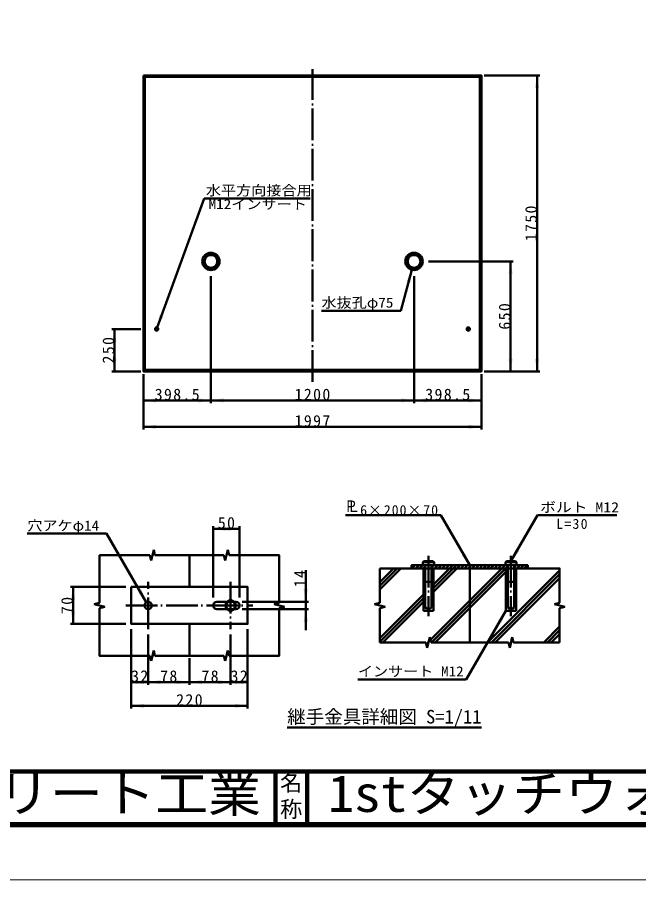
# Model space of a CAD drawing. Units: millimetres, scale not verified, with parts at other scales. Extents: x -2102 to 2102, y -1485 to 1485.
# Drawn here: x -1120 to 54, y -1485 to 147 of the extents above; entities that cross this region are included whole.
import ezdxf
from ezdxf.enums import TextEntityAlignment as Align

# ---------------------------------------------------------------- set-up
doc = ezdxf.new("R2010")
doc.units = ezdxf.units.MM
doc.header["$LTSCALE"] = 5
doc.linetypes.add('DASHED', pattern=[7.5, 6, -1.5])
doc.linetypes.add('LONG_DASHED_DOTTED', pattern=[15.25, 12, -1.5, 0.25, -1.5])
doc.layers.add('0-0_V-nasSTD', color=7, linetype='Continuous', lineweight=50)
doc.layers.add('0-1_0', color=7, linetype='Continuous', lineweight=100)
doc.styles.add('ＭＳ ゴシック', font='')
doc.styles.get('ＭＳ ゴシック').set_extended_font_data('MS Gothic')

msp = doc.modelspace()

# ---------------------------------------------------------------- linework, layer by layer
at = {"layer": '0-0_V-nasSTD'}
for p, q in [((-881.839, 36.866), (-878.959, 33.986)), ((-878.959, 33.986), (-878.959, -520.254)), ((-245.679, 33.986), (-878.959, 33.986)), ((-245.679, 33.986), (-242.799, 36.866)), ((-245.679, -520.254), (-245.679, 33.986)), ((-132.799, 36.866), (-237.799, 36.866)), ((-137.799, 36.866), (-137.799, -523.134)), ((-766.914, -195.957), (-855.839, -440.277)), ((-766.914, -195.957), (-566.914, -195.957)), ((-342.799, -315.134), (-182.799, -315.134)), ((-187.799, -315.134), (-187.799, -523.134)), ((-395.29, -408.327), (-374.584, -331.052)), ((-754.319, -343.134), (-754.319, -583.134)), ((-370.319, -343.134), (-370.319, -583.134)), ((-545.29, -408.327), (-395.29, -408.327)), ((-941.839, -443.134), (-886.839, -443.134)), ((-936.839, -443.134), (-936.839, -523.134)), ((-878.959, -520.254), (-881.839, -523.134)), ((-878.959, -520.254), (-245.679, -520.254)), ((-245.679, -520.254), (-242.799, -523.134)), ((-941.839, -523.134), (-886.839, -523.134)), ((-881.839, -528.134), (-881.839, -633.134)), ((-242.799, -528.134), (-242.799, -633.134)), ((-132.799, -523.134), (-237.799, -523.134)), ((-881.839, -578.134), (-754.319, -578.134)), ((-754.319, -578.134), (-370.319, -578.134)), ((-370.319, -578.134), (-242.799, -578.134)), ((-881.839, -628.134), (-242.799, -628.134)), ((-499.627, -795.453), (-319.627, -795.453)), ((-319.627, -795.453), (-265.008, -890.056)), ((-137.008, -795.453), (-187.008, -882.056)), ((-137.008, -795.453), (12.992, -795.453)), ((-1101.508, -830.09), (-951.508, -830.09)), ((-876.508, -959.993), (-951.508, -830.09)), ((-750.008, -816.056), (-750.008, -951.056)), ((-750.008, -821.056), (-700.008, -821.056)), ((-700.008, -816.056), (-700.008, -951.056)), ((-862.508, -861.056), (-867.508, -881.056)), ((-862.508, -861.056), (-860.008, -871.056)), ((-722.508, -861.056), (-727.508, -881.056)), ((-722.508, -861.056), (-720.008, -871.056)), ((-965.008, -871.056), (-870.008, -871.056)), ((-965.008, -961.056), (-965.008, -871.056)), ((-870.008, -871.056), (-867.508, -881.056)), ((-860.008, -871.056), (-730.008, -871.056)), ((-795.008, -871.056), (-795.008, -931.056)), ((-730.008, -871.056), (-727.508, -881.056)), ((-435.008, -896.056), (-435.008, -961.056)), ((-409.304, -896.056), (-435.008, -921.759)), ((-402.233, -896.056), (-435.008, -928.83)), ((-395.162, -896.056), (-435.008, -935.902)), ((-373.949, -896.056), (-367.949, -890.056)), ((-366.878, -896.056), (-360.878, -890.056)), ((-359.807, -896.056), (-353.807, -890.056)), ((-351.508, -882.056), (-353.508, -884.056)), ((-332.508, -884.056), (-353.508, -884.056)), ((-352.736, -896.056), (-349.008, -892.328)), ((-352.508, -976.056), (-352.508, -896.056)), ((-334.508, -882.056), (-351.508, -882.056)), ((-349.008, -920.056), (-349.008, -890.056)), ((-204.243, -896.056), (-339.255, -1031.067)), ((-197.172, -896.056), (-337.172, -1036.056)), ((-332.593, -890.056), (-337.008, -894.47)), ((-337.008, -890.056), (-337.008, -920.056)), ((-334.508, -882.056), (-332.508, -884.056)), ((-333.508, -976.056), (-333.508, -896.056)), ((-303.238, -896.056), (-333.508, -926.325)), ((-296.167, -896.056), (-333.508, -933.397)), ((-289.096, -896.056), (-333.508, -940.468)), ((-331.522, -896.056), (-325.522, -890.056)), ((-324.451, -896.056), (-318.451, -890.056)), ((-317.38, -896.056), (-311.38, -890.056)), ((-310.309, -896.056), (-304.309, -890.056)), ((-303.238, -896.056), (-297.238, -890.056)), ((-296.167, -896.056), (-290.167, -890.056)), ((-289.096, -896.056), (-283.096, -890.056)), ((-282.025, -896.056), (-276.025, -890.056)), ((-274.954, -896.056), (-268.954, -890.056)), ((-267.883, -896.056), (-265.008, -893.181)), ((-261.883, -890.056), (-265.008, -893.181)), ((-265.008, -896.056), (-265.008, -1036.056)), ((-260.812, -896.056), (-254.812, -890.056)), ((-253.741, -896.056), (-247.741, -890.056)), ((-246.67, -896.056), (-240.67, -890.056)), ((-239.598, -896.056), (-233.598, -890.056)), ((-232.527, -896.056), (-226.527, -890.056)), ((-225.456, -896.056), (-219.456, -890.056)), ((-218.385, -896.056), (-212.385, -890.056)), ((-211.314, -896.056), (-205.314, -890.056)), ((-204.243, -896.056), (-198.243, -890.056)), ((-195.508, -882.056), (-197.508, -884.056)), ((-176.508, -884.056), (-197.508, -884.056)), ((-197.172, -896.056), (-193.008, -891.891)), ((-196.508, -976.056), (-196.508, -896.056)), ((-178.508, -882.056), (-195.508, -882.056)), ((-193.008, -920.056), (-193.008, -890.056)), ((-177.03, -890.056), (-181.008, -894.034)), ((-181.008, -890.056), (-181.008, -920.056)), ((-178.508, -882.056), (-176.508, -884.056)), ((-177.508, -976.056), (-177.508, -896.056)), ((-175.959, -896.056), (-169.959, -890.056)), ((-168.888, -896.056), (-162.888, -890.056)), ((-161.817, -896.056), (-155.817, -890.056)), ((-155.008, -890.056), (-155.008, -896.056)), ((-575.008, -959.056), (-575.008, -899.056)), ((-330.101, -1036.056), (-196.508, -902.463)), ((-231.106, -1036.056), (-95.008, -899.957)), ((-224.035, -1036.056), (-95.008, -907.029)), ((-349.008, -970.056), (-349.008, -920.056)), ((-337.008, -970.056), (-337.008, -920.056)), ((-216.964, -1036.056), (-95.008, -914.1)), ((-193.008, -970.056), (-193.008, -920.056)), ((-181.008, -970.056), (-181.008, -920.056)), ((-1020.008, -931.056), (-915.008, -931.056)), ((-1015.008, -1001.056), (-1015.008, -931.056)), ((-373.238, -966.056), (-352.508, -945.325)), ((-975.008, -963.556), (-965.008, -961.056)), ((-743.008, -959.056), (-723.07, -959.056)), ((-710.946, -959.056), (-707.008, -959.056)), ((-570.008, -959.056), (-695.008, -959.056)), ((-635.008, -963.556), (-625.008, -961.056)), ((-575.008, -973.056), (-575.008, -959.056)), ((-445.008, -963.556), (-435.008, -961.056)), ((-366.167, -966.056), (-352.508, -952.397)), ((-359.096, -966.056), (-352.508, -959.468)), ((-105.008, -963.556), (-95.008, -961.056)), ((-975.008, -963.556), (-955.008, -968.556)), ((-965.008, -971.056), (-955.008, -968.556)), ((-723.07, -973.056), (-743.008, -973.056)), ((-707.008, -973.056), (-710.946, -973.056)), ((-570.008, -973.056), (-695.008, -973.056)), ((-635.008, -963.556), (-615.008, -968.556)), ((-625.008, -971.056), (-615.008, -968.556)), ((-575.008, -1013.056), (-575.008, -973.056)), ((-445.008, -963.556), (-425.008, -968.556)), ((-373.238, -966.056), (-435.008, -1027.825)), ((-366.167, -966.056), (-435.008, -1034.897)), ((-435.008, -971.056), (-425.008, -968.556)), ((-434.739, -970.988), (-435.008, -971.257)), ((-435.008, -971.056), (-435.008, -1036.056)), ((-359.096, -966.056), (-429.096, -1036.056)), ((-333.508, -976.056), (-352.508, -976.056)), ((-271.508, -1105.959), (-196.508, -976.056)), ((-177.508, -976.056), (-196.508, -976.056)), ((-105.008, -963.556), (-85.008, -968.556)), ((-95.008, -971.056), (-85.008, -968.556)), ((-95.008, -971.056), (-95.008, -1036.056)), ((-86.096, -968.828), (-85.661, -968.392)), ((-1020.008, -1001.056), (-915.008, -1001.056)), ((-905.008, -1011.056), (-905.008, -1161.056)), ((-795.008, -1001.056), (-795.008, -1061.056)), ((-685.008, -1011.056), (-685.008, -1161.056)), ((-125.04, -1036.056), (-95.008, -1006.023)), ((-873.008, -1021.056), (-873.008, -1116.056)), ((-717.008, -1021.056), (-717.008, -1116.056)), ((-340.508, -1026.056), (-345.508, -1046.056)), ((-340.508, -1026.056), (-338.008, -1036.056)), ((-184.508, -1026.056), (-189.508, -1046.056)), ((-117.969, -1036.056), (-95.008, -1013.095)), ((-110.898, -1036.056), (-95.008, -1020.166)), ((-435.008, -1036.056), (-348.008, -1036.056)), ((-348.008, -1036.056), (-345.508, -1046.056)), ((-347.255, -1039.067), (-342.596, -1034.409)), ((-338.008, -1036.056), (-192.008, -1036.056)), ((-192.008, -1036.056), (-189.508, -1046.056)), ((-862.508, -1051.056), (-867.508, -1071.056)), ((-862.508, -1051.056), (-860.008, -1061.056)), ((-722.508, -1051.056), (-727.508, -1071.056)), ((-722.508, -1051.056), (-720.008, -1061.056)), ((-870.008, -1061.056), (-867.508, -1071.056)), ((-730.008, -1061.056), (-860.008, -1061.056)), ((-795.008, -1066.056), (-795.008, -1116.056)), ((-730.008, -1061.056), (-727.508, -1071.056)), ((-271.508, -1105.959), (-476.508, -1105.959)), ((-905.008, -1111.056), (-873.008, -1111.056)), ((-873.008, -1111.056), (-795.008, -1111.056)), ((-795.008, -1111.056), (-717.008, -1111.056)), ((-685.008, -1111.056), (-717.008, -1111.056)), ((-905.008, -1156.056), (-685.008, -1156.056)), ((-610.007, -1197.083), (-242.507, -1197.083))]:
    msp.add_line(p, q, dxfattribs=at)
at = {"layer": '0-0_V-nasSTD', "linetype": 'LONG_DASHED_DOTTED'}
for p, q in [((-562.319, -543.134), (-562.319, 48.866)), ((-856.879, -447.934), (-856.879, -438.334)), ((-267.759, -447.934), (-267.759, -438.334)), ((-861.679, -443.134), (-852.079, -443.134)), ((-272.559, -443.134), (-262.959, -443.134)), ((-343.008, -872.056), (-343.008, -986.056)), ((-187.008, -872.056), (-187.008, -986.056)), ((-873.008, -1011.056), (-873.008, -921.056)), ((-717.008, -921.056), (-717.008, -1011.056)), ((-915.008, -966.056), (-675.008, -966.056))]:
    msp.add_line(p, q, dxfattribs=at)
at = {"layer": '0-0_V-nasSTD', "linetype": 'DASHED'}
for p, q in [((-723.07, -959.056), (-710.946, -959.056)), ((-710.946, -973.056), (-723.07, -973.056))]:
    msp.add_line(p, q, dxfattribs=at)
at = {"layer": '0-0_V-nasSTD', "lineweight": 100}
for p, q in [((-632.5, -1280), (-632.5, -1380)), ((-572.5, -1280), (-572.5, -1380)), ((-1997.5, -1380), (1997.5, -1380))]:
    msp.add_line(p, q, dxfattribs=at)
at = {"layer": '0-0_V-nasSTD', "lineweight": 18}
for points in [[(-2102.5, -1485), (-2102.5, 1485), (2102.5, 1485), (2102.5, -1485)], [(-2002.5, -1385), (-2002.5, 1385), (2002.5, 1385), (2002.5, -1385)]]:
    msp.add_lwpolyline(points, close=True, dxfattribs=at)
at = {"layer": '0-0_V-nasSTD'}
for points in [[(-881.839, 36.866), (-881.839, -523.134), (-242.799, -523.134), (-242.799, 36.866)], [(-905.008, -931.056), (-905.008, -1001.056), (-685.008, -1001.056), (-685.008, -931.056)]]:
    msp.add_lwpolyline(points, close=True, dxfattribs=at)
for points in [[(-720.008, -871.056), (-625.008, -871.056), (-625.008, -961.056)], [(-95.008, -961.056), (-95.008, -896.056), (-435.008, -896.056)], [(-155.008, -890.056), (-375.008, -890.056), (-375.008, -896.056)], [(-353.508, -884.056), (-353.508, -890.056), (-332.508, -890.056), (-332.508, -884.056)], [(-197.508, -884.056), (-197.508, -890.056), (-176.508, -890.056), (-176.508, -884.056)], [(-726.101, -960.806), (-717.008, -955.556), (-707.915, -960.806), (-707.915, -971.306)], [(-707.915, -971.306), (-717.008, -976.556), (-726.101, -971.306), (-726.101, -960.806)], [(-870.008, -1061.056), (-965.008, -1061.056), (-965.008, -971.056)], [(-625.008, -971.056), (-625.008, -1061.056), (-720.008, -1061.056)], [(-184.508, -1026.056), (-182.008, -1036.056), (-95.008, -1036.056)]]:
    msp.add_lwpolyline(points, dxfattribs=at)
for centre, radius in [((-754.319, -315.134), 16.48), ((-754.319, -315.134), 13.6), ((-754.319, -315.134), 12), ((-370.319, -315.134), 16.48), ((-370.319, -315.134), 13.6), ((-370.319, -315.134), 12), ((-856.879, -443.134), 3.04), ((-267.759, -443.134), 3.04), ((-856.879, -443.134), 1.92), ((-856.879, -443.134), 1.6), ((-267.759, -443.134), 1.92), ((-267.759, -443.134), 1.6), ((-873.008, -966.056), 7), ((-717.008, -966.056), 8.5)]:
    msp.add_circle(centre, radius, dxfattribs=at)
for centre, radius, start, end in [((-343.008, -910.618), 28.562, 68.4314, 111.5686), ((-187.008, -910.618), 28.562, 68.4314, 111.5686), ((-343.008, -912.056), 10, 233.1301, 306.8699), ((-187.008, -912.056), 10, 233.1301, 306.8699), ((-743.008, -966.056), 7, 90, 270), ((-707.008, -966.056), 7, 270, 90), ((-343.008, -962.056), 10, 233.1301, 306.8699), ((-187.008, -962.056), 10, 233.1301, 306.8699)]:
    msp.add_arc(centre, radius, start, end, dxfattribs=at)
for points in [[(-141.799, 12.866), (-137.799, 12.866), (-137.799, 36.866)], [(-137.799, 12.866), (-137.799, 36.866), (-133.799, 12.866)], [(-191.799, -339.134), (-187.799, -339.134), (-187.799, -315.134)], [(-187.799, -339.134), (-187.799, -315.134), (-183.799, -339.134)], [(-384.66, -353.199), (-380.796, -354.235), (-374.584, -331.052)], [(-380.796, -354.235), (-376.932, -355.27), (-374.584, -331.052)], [(-855.839, -440.277), (-851.389, -416.357), (-847.631, -417.725)], [(-855.839, -440.277), (-847.631, -417.725), (-843.872, -419.093)], [(-940.839, -467.134), (-936.839, -467.134), (-936.839, -443.134)], [(-936.839, -467.134), (-936.839, -443.134), (-932.839, -467.134)], [(-940.839, -499.134), (-936.839, -523.134), (-936.839, -499.134)], [(-936.839, -523.134), (-936.839, -499.134), (-932.839, -499.134)], [(-191.799, -499.134), (-187.799, -523.134), (-187.799, -499.134)], [(-187.799, -523.134), (-187.799, -499.134), (-183.799, -499.134)], [(-141.799, -499.134), (-137.799, -523.134), (-137.799, -499.134)], [(-137.799, -523.134), (-137.799, -499.134), (-133.799, -499.134)], [(-881.839, -578.134), (-857.839, -578.134), (-857.839, -574.134)], [(-881.839, -578.134), (-857.839, -582.134), (-857.839, -578.134)], [(-778.319, -578.134), (-778.319, -574.134), (-754.319, -578.134)], [(-778.319, -582.134), (-778.319, -578.134), (-754.319, -578.134)], [(-754.319, -578.134), (-730.319, -578.134), (-730.319, -574.134)], [(-754.319, -578.134), (-730.319, -582.134), (-730.319, -578.134)], [(-394.319, -578.134), (-394.319, -574.134), (-370.319, -578.134)], [(-394.319, -582.134), (-394.319, -578.134), (-370.319, -578.134)], [(-370.319, -578.134), (-346.319, -578.134), (-346.319, -574.134)], [(-370.319, -578.134), (-346.319, -582.134), (-346.319, -578.134)], [(-266.799, -578.134), (-266.799, -574.134), (-242.799, -578.134)], [(-266.799, -582.134), (-266.799, -578.134), (-242.799, -578.134)], [(-881.839, -628.134), (-857.839, -628.134), (-857.839, -624.134)], [(-881.839, -628.134), (-857.839, -632.134), (-857.839, -628.134)], [(-266.799, -628.134), (-266.799, -624.134), (-242.799, -628.134)], [(-266.799, -632.134), (-266.799, -628.134), (-242.799, -628.134)], [(-750.008, -821.056), (-726.008, -821.056), (-726.008, -817.056)], [(-750.008, -821.056), (-726.008, -825.056), (-726.008, -821.056)], [(-724.008, -821.056), (-724.008, -817.056), (-700.008, -821.056)], [(-724.008, -825.056), (-724.008, -821.056), (-700.008, -821.056)], [(-187.008, -882.056), (-178.472, -859.271), (-175.008, -861.271)], [(-187.008, -882.056), (-175.008, -861.271), (-171.544, -863.271)], [(-280.472, -871.271), (-277.008, -869.271), (-265.008, -890.056)], [(-277.008, -869.271), (-273.544, -867.271), (-265.008, -890.056)], [(-1019.008, -955.056), (-1015.008, -955.056), (-1015.008, -931.056)], [(-1015.008, -955.056), (-1015.008, -931.056), (-1011.008, -955.056)], [(-891.972, -941.209), (-888.508, -939.209), (-876.508, -959.993)], [(-888.508, -939.209), (-885.044, -937.209), (-876.508, -959.993)], [(-579.008, -935.056), (-575.008, -959.056), (-575.008, -935.056)], [(-575.008, -959.056), (-575.008, -935.056), (-571.008, -935.056)], [(-1019.008, -977.056), (-1015.008, -1001.056), (-1015.008, -977.056)], [(-1015.008, -1001.056), (-1015.008, -977.056), (-1011.008, -977.056)], [(-579.008, -997.056), (-575.008, -997.056), (-575.008, -973.056)], [(-575.008, -997.056), (-575.008, -973.056), (-571.008, -997.056)], [(-211.972, -994.84), (-208.508, -996.84), (-196.508, -976.056)], [(-208.508, -996.84), (-205.044, -998.84), (-196.508, -976.056)], [(-905.008, -1111.056), (-881.008, -1111.056), (-881.008, -1107.056)], [(-897.008, -1111.056), (-897.008, -1107.056), (-873.008, -1111.056)], [(-873.008, -1111.056), (-849.008, -1111.056), (-849.008, -1107.056)], [(-819.008, -1111.056), (-819.008, -1107.056), (-795.008, -1111.056)], [(-795.008, -1111.056), (-771.008, -1111.056), (-771.008, -1107.056)], [(-741.008, -1111.056), (-741.008, -1107.056), (-717.008, -1111.056)], [(-717.008, -1111.056), (-693.008, -1111.056), (-693.008, -1107.056)], [(-709.008, -1111.056), (-709.008, -1107.056), (-685.008, -1111.056)], [(-905.008, -1111.056), (-881.008, -1115.056), (-881.008, -1111.056)], [(-897.008, -1115.056), (-897.008, -1111.056), (-873.008, -1111.056)], [(-873.008, -1111.056), (-849.008, -1115.056), (-849.008, -1111.056)], [(-819.008, -1115.056), (-819.008, -1111.056), (-795.008, -1111.056)], [(-795.008, -1111.056), (-771.008, -1115.056), (-771.008, -1111.056)], [(-741.008, -1115.056), (-741.008, -1111.056), (-717.008, -1111.056)], [(-717.008, -1111.056), (-693.008, -1115.056), (-693.008, -1111.056)], [(-709.008, -1115.056), (-709.008, -1111.056), (-685.008, -1111.056)], [(-905.008, -1156.056), (-881.008, -1156.056), (-881.008, -1152.056)], [(-905.008, -1156.056), (-881.008, -1160.056), (-881.008, -1156.056)], [(-709.008, -1156.056), (-709.008, -1152.056), (-685.008, -1156.056)], [(-709.008, -1160.056), (-709.008, -1156.056), (-685.008, -1156.056)]]:
    msp.add_solid(points, dxfattribs=at)
at = {"layer": '0-1_0'}
msp.add_line((-1997.5, -1280), (1997.5, -1280), dxfattribs=at)

# ---------------------------------------------------------------- texts
at = {"layer": '0-0_V-nasSTD', "style": 'ＭＳ ゴシック'}
for s, height, width, p in [('水平方向接合用', 19.06, 1.1, (-763.914, -195.957)), ('M12インサート', 19.06, 1.1, (-758.664, -221.957)), ('水抜孔φ75', 19.06, 1.1, (-545.29, -408.327)), ('Ｐ', 21.63, 0.9, (-502.749, -795.453)), ('Ｌ', 21.63, 0.9, (-498.127, -795.453)), ('ボルト M12', 19.06, 1.15, (-132.008, -795.453)), ('穴アケφ14', 19.06, 1.1, (-1101.508, -830.09)), ('インサート M12', 19.06, 1.1, (-476.508, -1105.959)), ('(株)船生コンクリート工業', 69.65, 1.05, (-1856.5, -1377.45)), ('1stタッチウォールＦ型', 69.65, 1.05, (-533.25, -1377.53))]:
    msp.add_text(s, height=height, dxfattribs=dict(at, width=width)).set_placement(p, align=Align.BOTTOM_LEFT)
for s, height, p in [('継手金具詳細図 S=1/11', 25.66, (-610.007, -1197.083)), ('名', 30.79, (-623.518, -1326.001)), ('称', 30.79, (-623.524, -1375.99))]:
    msp.add_text(s, height=height, dxfattribs=at).set_placement(p, align=Align.BOTTOM_LEFT)
at = {"layer": '0-0_V-nasSTD', "char_height": 21.99, "attachment_point": 7, "rotation": 90, "style": 'ＭＳ ゴシック'}
for s, insert in [('\\T1.17;1750', (-137.799, -276.884)), ('\\T1.17;650', (-187.799, -444.134)), ('\\T1.17;250', (-936.839, -508.134)), ('\\T1.17;14', (-575.008, -931.556)), ('\\T1.17;70', (-1015.008, -982.306))]:
    msp.add_mtext(s, dxfattribs=dict(at, insert=insert))
at = {"layer": '0-0_V-nasSTD', "attachment_point": 7, "style": 'ＭＳ ゴシック'}
for s, insert, char_height in [('\\T1.17;398.5', (-860.579, -578.134), 21.99), ('\\T1.17;1200', (-596.069, -578.134), 21.99), ('\\T1.17;398.5', (-349.059, -578.134), 21.99), ('\\T1.17;1997', (-596.069, -628.134), 21.99), ('\\T1.15;6×200×70', (-472.127, -795.453), 19.06), ('\\T1.17;50', (-741.258, -821.056), 21.99), ('\\T1.19;L=30', (-101.539, -821.453), 19.06), ('\\T1.17;32', (-905.258, -1111.056), 21.99), ('\\T1.17;78', (-850.258, -1111.056), 21.99), ('\\T1.17;78', (-772.258, -1111.056), 21.99), ('\\T1.17;32', (-717.258, -1111.056), 21.99), ('\\T1.17;220', (-820.008, -1156.056), 21.99)]:
    msp.add_mtext(s, dxfattribs=dict(at, insert=insert, char_height=char_height))

doc.saveas('drawing.dxf')
